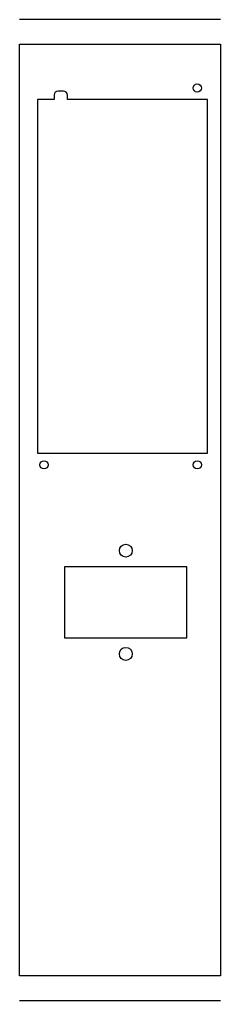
# Model space of a CAD drawing. Header units: millimetres. Extents: x -39 to 39, y -190 to 190.
import ezdxf

# ---------------------------------------------------------------- set-up
doc = ezdxf.new("R2010")
doc.units = ezdxf.units.MM
doc.layers.get('0').update_dxf_attribs({"linetype": 'CONTINUOUS'})

msp = doc.modelspace()

# ---------------------------------------------------------------- linework, layer by layer
for p, q in [((39, 190), (-39, 190)), ((-39, -190), (39, -190))]:
    msp.add_line(p, q)
for points in [[(39, 180.5), (39, -180.5), (-39, -180.5), (-39, 180.5)], [(26, -22), (-21.5, -22), (-21.5, -49.5), (26, -49.5)]]:
    msp.add_lwpolyline(points, close=True)
msp.add_lwpolyline([(34, 22), (34, 159), (-20.4125, 159), (-20.4125, 160.729, 0.41421356), (-22, 162.3165), (-24, 162.3165, 0.41421356), (-25.5875, 160.729), (-25.5875, 159), (-32, 159), (-32, 22)], format="xyb", close=True)
for centre, radius in [((30, 163.5), 1.5875), ((-29.5, 17.5), 1.5875), ((30, 17.5), 1.5875), ((2.25, -15.75), 2.5), ((2.25, -55.75), 2.5)]:
    msp.add_circle(centre, radius)

doc.saveas('drawing.dxf')
